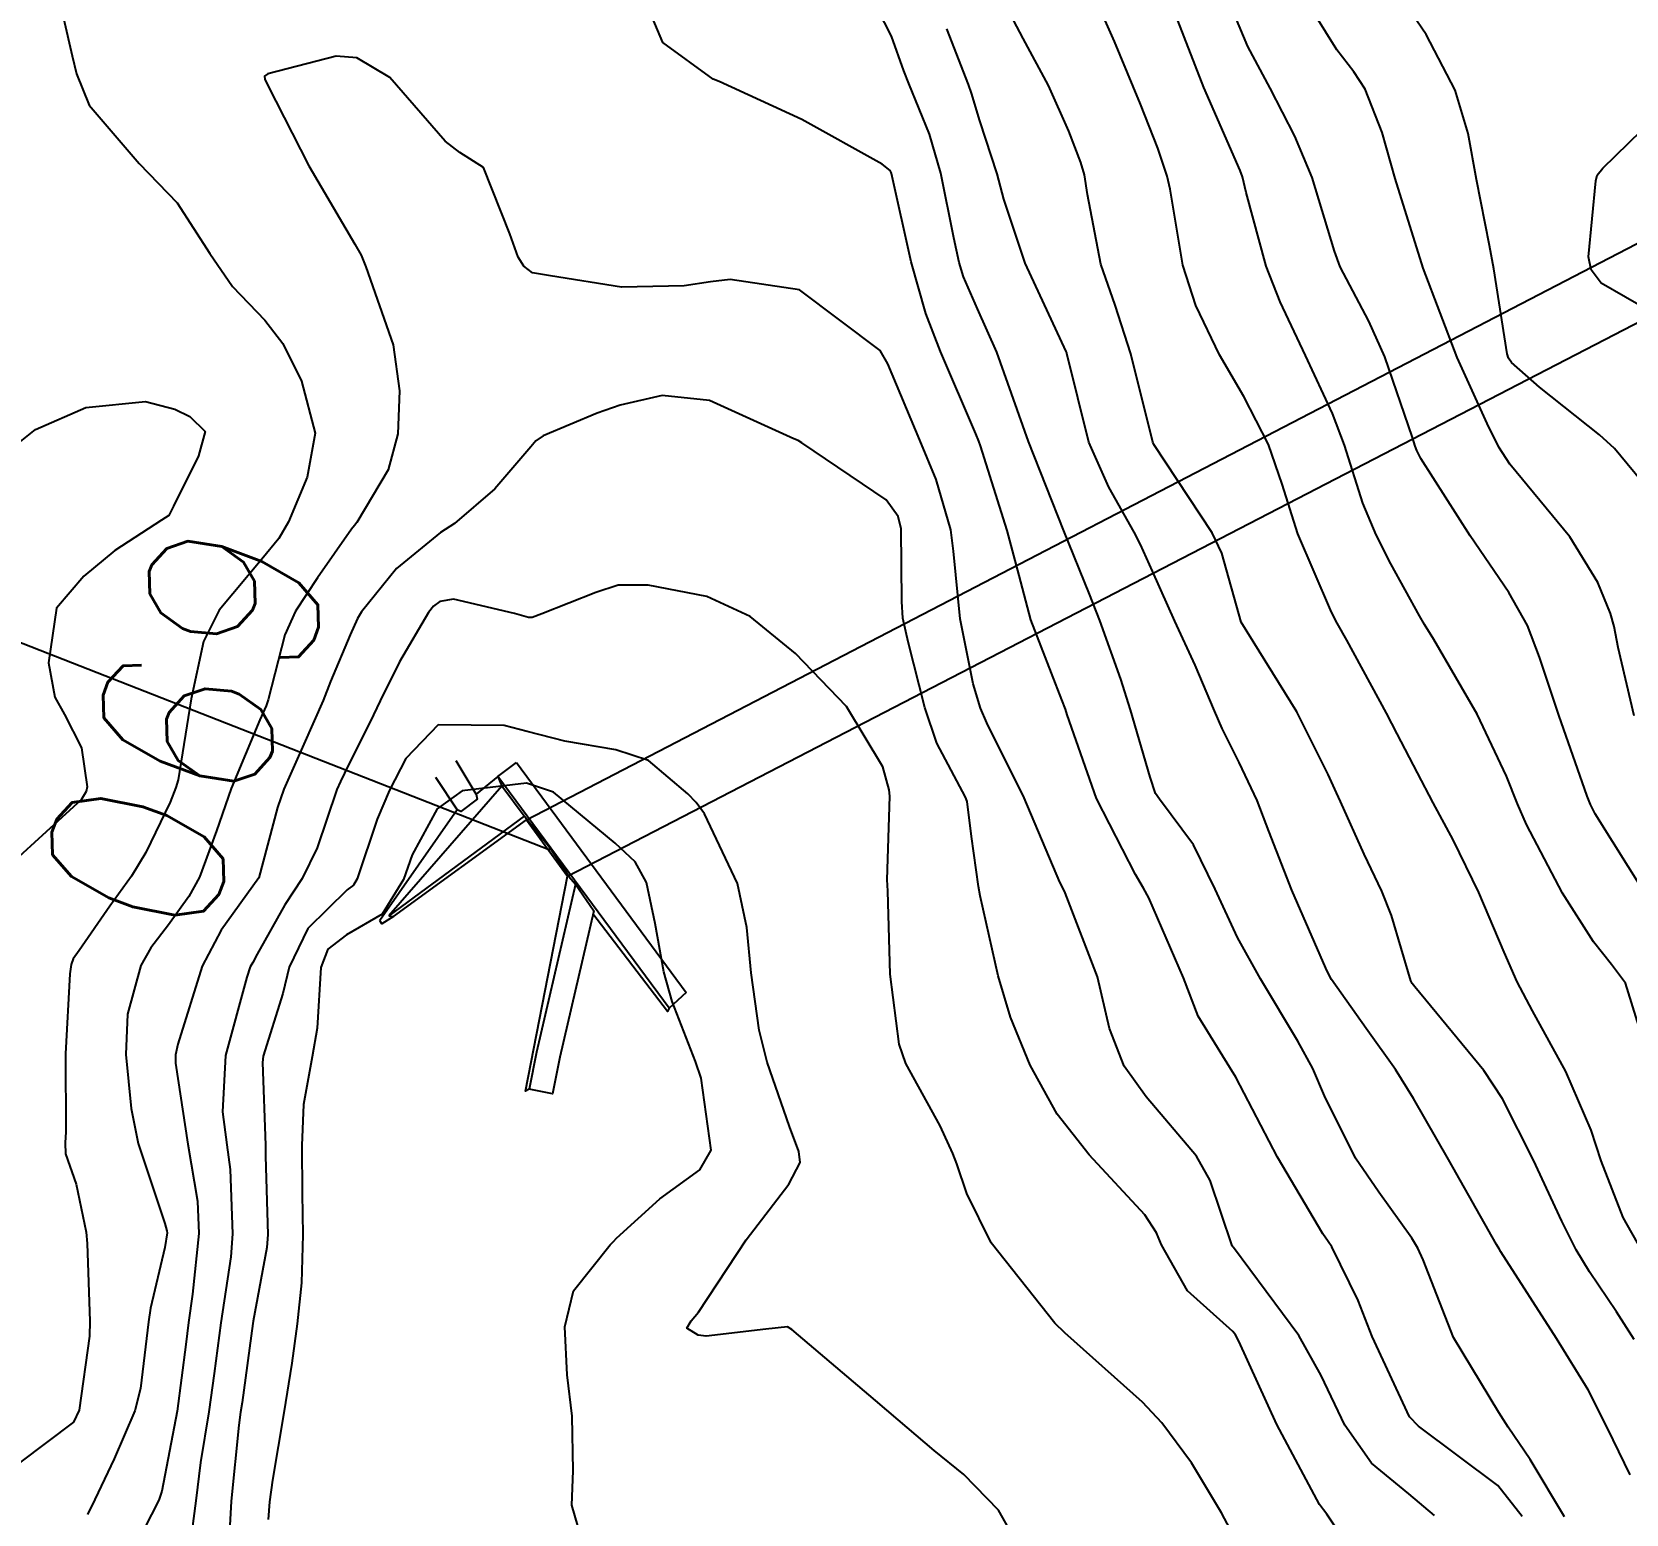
# Model space of a CAD drawing. Header units: metres. Extents: x 298520 to 308411, y 7433745 to 7450750.
# Drawn here: x 301149.22 to 301185.02, y 7443047.08 to 7443080.36 of the extents above; entities that cross this region are included whole.
import ezdxf
from ezdxf.enums import TextEntityAlignment as Align

# ---------------------------------------------------------------- set-up
doc = ezdxf.new("R2010")
doc.units = ezdxf.units.M
doc.header["$LTSCALE"] = 10
for name, pattern in [('CONTINUO', [0]), ('DASHED', [0.75, 0.5, -0.25]), ('TRACEJADO', [8.7, 8, -0.7])]:
    doc.linetypes.add(name, pattern=pattern)
for name, color, linetype in [('Cotas', 45, 'Continuous'), ('Curvas de Nivel 1m', 11, 'Continuous'), ('Curvas de Nivel 5m', 15, 'Continuous'), ('GALERIA', 45, 'Continuous'), ('TEXTO', 45, 'Continuous'), ('Vias Secundárias', 230, 'DASHED')]:
    doc.layers.add(name, color=color, linetype=linetype)
doc.styles.add('Style-STANDARD', font='STANDARD.shx')

msp = doc.modelspace()

# ---------------------------------------------------------------- linework, layer by layer
at = {"layer": 'Curvas de Nivel 1m', "flags": 128}
for points, elevation in [([(301183.631, 7443047.015), (301182.863, 7443048.306), (301182.37, 7443049.028), (301182.158, 7443049.357), (301181.142, 7443051.04), (301180.462, 7443052.785), (301180.34, 7443053.049), (301180.205, 7443053.274), (301179.462, 7443054.308), (301178.94, 7443055.069), (301178.244, 7443056.468), (301177.979, 7443057.083), (301177.648, 7443057.698), (301176.805, 7443059.095), (301176.287, 7443060.025), (301175.786, 7443061.108), (301175.3, 7443062.102), (301174.535, 7443063.127), (301174.449, 7443063.253), (301174.328, 7443063.619), (301173.891, 7443065.135), (301173.667, 7443065.823), (301173.198, 7443067.142), (301172.967, 7443067.729), (301172.393, 7443069.15), (301171.597, 7443071.158), (301171.13, 7443072.465), (301170.885, 7443073.166), (301170.453, 7443074.137), (301170.14, 7443074.855), (301170.042, 7443075.176), (301169.921, 7443075.729), (301169.625, 7443077.183), (301169.375, 7443078.06), (301168.912, 7443079.194), (301168.799, 7443079.479), (301168.524, 7443080.26), (301168.039, 7443081.205)], 691), ([(301185.199, 7443050.995), (301184.805, 7443051.617), (301184.198, 7443052.513), (301183.893, 7443053.013), (301183.575, 7443053.651), (301182.939, 7443055.023), (301182.243, 7443056.398), (301181.824, 7443057.034), (301180.272, 7443058.916), (301180.21, 7443058.989), (301180.181, 7443059.051), (301179.75, 7443060.52), (301179.533, 7443061.061), (301179.133, 7443061.89), (301178.606, 7443063.076), (301178.517, 7443063.27), (301178.329, 7443063.682), (301177.62, 7443065.087), (301176.373, 7443067.1), (301175.935, 7443068.654), (301175.722, 7443069.107), (301174.413, 7443071.095), (301174.39, 7443071.144), (301173.894, 7443073.128), (301173.54, 7443074.22), (301173.225, 7443075.139), (301172.925, 7443076.705), (301172.858, 7443077.145), (301172.775, 7443077.425), (301172.503, 7443078.129), (301172.044, 7443079.155), (301171.477, 7443080.207), (301170.977, 7443081.166)], 693), ([(301185.371, 7443052.992), (301184.948, 7443053.737), (301184.456, 7443055.007), (301184.233, 7443055.694), (301183.664, 7443057.016), (301182.914, 7443058.376), (301182.57, 7443059.027), (301182.28, 7443059.695), (301181.712, 7443061.036), (301181.135, 7443062.218), (301180.684, 7443063.046), (301180.33, 7443063.72), (301179.877, 7443064.596), (301179.639, 7443065.061), (301178.743, 7443066.699), (301178.529, 7443067.078), (301178.476, 7443067.18), (301178.376, 7443067.38), (301177.647, 7443069.087), (301177.292, 7443070.204), (301176.99, 7443071.094), (301176.429, 7443072.167), (301175.884, 7443073.106), (301175.352, 7443074.213), (301175.063, 7443075.114), (301174.78, 7443076.826), (301174.714, 7443077.118), (301174.499, 7443077.742), (301174.115, 7443078.732), (301173.95, 7443079.128), (301173.525, 7443080.137), (301173.085, 7443081.142)], 694), ([(301185.455, 7443060.993), (301184.32, 7443062.796), (301184.214, 7443063.011), (301184.142, 7443063.194), (301183.503, 7443065.018), (301183.07, 7443066.316), (301182.801, 7443067.026), (301182.38, 7443067.769), (301181.512, 7443069.039), (301180.41, 7443070.774), (301180.32, 7443070.96), (301180.283, 7443071.052), (301180.219, 7443071.25), (301179.599, 7443073.063), (301179.241, 7443073.858), (301178.594, 7443075.078), (301178.468, 7443075.43), (301177.966, 7443077.085), (301177.575, 7443078.016), (301177.021, 7443079.095), (301176.522, 7443080.027), (301176.07, 7443081.105)], 696), ([(301185.198, 7443064.997), (301184.838, 7443066.53), (301184.747, 7443067.004), (301184.665, 7443067.295), (301184.383, 7443067.993), (301183.756, 7443069.016), (301182.409, 7443070.648), (301182.157, 7443071.033), (301181.894, 7443071.562), (301181.223, 7443073.042), (301180.463, 7443075.05), (301179.834, 7443077.06), (301179.538, 7443078.099), (301179.154, 7443079.07), (301178.904, 7443079.461), (301178.522, 7443079.954), (301177.817, 7443081.087)], 697), ([(301185.507, 7443070.096), (301184.76, 7443071.005), (301184.417, 7443071.305), (301183.075, 7443072.382), (301182.441, 7443072.932), (301182.376, 7443073.031), (301182.346, 7443073.129), (301182.045, 7443075.034), (301181.946, 7443075.56), (301181.656, 7443077.038), (301181.472, 7443078.072), (301181.18, 7443079.043), (301180.525, 7443080.293), (301180.217, 7443080.742)], 698), ([(301185.109, 7443047.962), (301184.602, 7443049.003), (301184.166, 7443049.87), (301183.455, 7443051.017), (301182.202, 7443052.965), (301182.164, 7443053.03), (301182.106, 7443053.129), (301181.025, 7443055.042), (301180.243, 7443056.408), (301179.837, 7443057.056), (301179.178, 7443057.982), (301178.399, 7443059.078), (301178.354, 7443059.159), (301178.277, 7443059.333), (301177.51, 7443061.088), (301176.996, 7443062.413), (301176.729, 7443063.096), (301176.331, 7443063.95), (301175.948, 7443064.715), (301175.775, 7443065.109), (301175.34, 7443066.134), (301174.886, 7443067.122), (301174.727, 7443067.476), (301174.384, 7443068.246), (301174.11, 7443068.844), (301173.969, 7443069.126), (301173.402, 7443070.134), (301172.951, 7443071.142), (301172.459, 7443073.134), (301172.457, 7443073.15), (301172.443, 7443073.179), (301171.523, 7443075.159), (301171.045, 7443076.603), (301170.892, 7443077.166), (301170.505, 7443078.357), (301170.316, 7443078.978), (301170.25, 7443079.174), (301169.765, 7443080.421)], 692), ([(301180.714, 7443047.044), (301180.138, 7443047.531), (301179.3, 7443048.218), (301178.704, 7443049.072), (301178.17, 7443050.19), (301177.669, 7443051.085), (301176.203, 7443053.059), (301176.183, 7443053.08), (301176.174, 7443053.1), (301175.679, 7443054.569), (301175.37, 7443055.113), (301174.243, 7443056.449), (301173.746, 7443057.135), (301173.419, 7443057.981), (301173.146, 7443059.141), (301172.424, 7443061.026), (301172.36, 7443061.149), (301172.304, 7443061.264), (301171.496, 7443063.158), (301170.664, 7443064.842), (301170.516, 7443065.168), (301170.351, 7443065.717), (301170.06, 7443067.175), (301169.91, 7443068.699), (301169.854, 7443069.178), (301169.526, 7443070.305), (301169.158, 7443071.189), (301168.438, 7443072.905), (301168.268, 7443073.202), (301166.456, 7443074.562), (301164.896, 7443074.798), (301164.458, 7443074.743), (301163.861, 7443074.653), (301162.456, 7443074.62), (301160.865, 7443074.88), (301160.459, 7443074.943), (301160.261, 7443075.093), (301160.135, 7443075.295), (301159.95, 7443075.819), (301159.355, 7443077.307), (301158.826, 7443077.645), (301158.499, 7443077.904), (301157.254, 7443079.333), (301156.517, 7443079.776), (301156.053, 7443079.809), (301154.513, 7443079.415), (301154.443, 7443079.361), (301154.447, 7443079.296), (301154.511, 7443079.163), (301155.438, 7443077.351), (301156.467, 7443075.589), (301156.61, 7443075.339), (301156.718, 7443075.08), (301157.326, 7443073.331), (301157.47, 7443072.293), (301157.438, 7443071.33), (301157.219, 7443070.524), (301156.514, 7443069.339), (301156.46, 7443069.272), (301156.391, 7443069.188), (301155.633, 7443068.095), (301155.133, 7443067.352), (301154.898, 7443066.821), (301154.525, 7443065.358), (301154.478, 7443065.222), (301154.338, 7443064.913), (301153.694, 7443063.369), (301153.359, 7443062.42), (301152.983, 7443061.38), (301152.739, 7443060.941), (301152.287, 7443060.305), (301151.884, 7443059.788), (301151.664, 7443059.396), (301151.362, 7443058.299), (301151.326, 7443057.399), (301151.447, 7443056.186), (301151.604, 7443055.396), (301152.205, 7443053.6), (301152.249, 7443053.435), (301152.252, 7443053.389), (301152.2, 7443053.059), (301151.881, 7443051.698), (301151.837, 7443051.393), (301151.658, 7443049.898), (301151.526, 7443049.396), (301151.062, 7443048.32), (301150.627, 7443047.405), (301150.464, 7443047.071)], 689), ([(301185.548, 7443074.087), (301184.46, 7443074.712), (301184.235, 7443075.012), (301184.172, 7443075.308), (301184.335, 7443077.012), (301184.365, 7443077.141), (301184.496, 7443077.293), (301186.231, 7443078.984)], 699), ([(301148.812, 7443071.039), (301149.3, 7443071.427), (301150.428, 7443071.925), (301151.769, 7443072.057), (301152.428, 7443071.883), (301152.761, 7443071.719), (301153.106, 7443071.38), (301152.96, 7443070.837), (301152.398, 7443069.71), (301152.292, 7443069.494), (301152.125, 7443069.393), (301151.08, 7443068.71), (301150.38, 7443068.133), (301149.771, 7443067.419), (301149.59, 7443066.186), (301149.733, 7443065.419), (301149.949, 7443065.026), (301150.332, 7443064.283), (301150.456, 7443063.409), (301150.432, 7443063.299), (301150.32, 7443063.11), (301148.483, 7443061.437)], 691), ([(301178.651, 7443046.546), (301178.299, 7443047.078), (301178.225, 7443047.17), (301178.135, 7443047.293), (301177.174, 7443049.09), (301176.32, 7443050.959), (301176.247, 7443051.099), (301176.184, 7443051.174), (301175.169, 7443052.092), (301174.58, 7443053.124), (301174.469, 7443053.389), (301174.21, 7443053.793), (301172.959, 7443055.143), (301172.237, 7443056.057), (301171.633, 7443057.156), (301171.194, 7443058.231), (301170.916, 7443059.164), (301170.509, 7443060.958), (301170.472, 7443061.168), (301170.314, 7443062.289), (301170.223, 7443063.073), (301170.181, 7443063.172), (301169.535, 7443064.383), (301169.269, 7443065.186), (301168.893, 7443066.664), (301168.774, 7443067.194), (301168.749, 7443067.567), (301168.738, 7443069.195), (301168.673, 7443069.473), (301168.399, 7443069.852), (301166.509, 7443071.131), (301166.422, 7443071.179), (301166.328, 7443071.221), (301164.431, 7443072.076), (301163.367, 7443072.19), (301162.43, 7443071.976), (301161.909, 7443071.794), (301160.699, 7443071.287), (301160.533, 7443071.177), (301160.419, 7443071.04), (301159.61, 7443070.097), (301158.705, 7443069.315), (301158.391, 7443069.113), (301157.407, 7443068.306), (301156.619, 7443067.338), (301156.527, 7443067.182), (301156.365, 7443066.82), (301155.925, 7443065.768), (301155.755, 7443065.346), (301155.32, 7443064.363), (301154.876, 7443063.354), (301154.733, 7443062.941), (301154.315, 7443061.36), (301153.468, 7443060.189), (301153.039, 7443059.379), (301152.497, 7443057.628), (301152.443, 7443057.387), (301152.439, 7443057.198), (301152.715, 7443055.383), (301152.936, 7443054.104), (301152.967, 7443053.379), (301152.826, 7443052.017), (301152.734, 7443051.382), (301152.673, 7443050.885), (301152.482, 7443049.385), (301152.135, 7443047.592), (301152.071, 7443047.391), (301151.408, 7443046.102)], 688), ([(301176.128, 7443046.741), (301175.933, 7443047.103), (301175.258, 7443048.228), (301174.593, 7443049.123), (301174.16, 7443049.593), (301172.41, 7443051.148), (301172.185, 7443051.364), (301170.757, 7443053.164), (301170.214, 7443054.275), (301169.986, 7443054.939), (301169.899, 7443055.175), (301169.617, 7443055.794), (301168.845, 7443057.191), (301168.691, 7443057.627), (301168.493, 7443059.197), (301168.439, 7443061.06), (301168.428, 7443061.198), (301168.42, 7443061.314), (301168.484, 7443063.198), (301168.466, 7443063.339), (301168.329, 7443063.855), (301167.51, 7443065.208), (301166.361, 7443066.398), (301165.344, 7443067.23), (301164.377, 7443067.678), (301163.054, 7443067.934), (301162.38, 7443067.932), (301161.882, 7443067.771), (301160.67, 7443067.287), (301160.451, 7443067.21), (301160.372, 7443067.205), (301160.057, 7443067.295), (301158.683, 7443067.622), (301158.375, 7443067.563), (301158.232, 7443067.464), (301158.122, 7443067.323), (301157.472, 7443066.213), (301157.039, 7443065.333), (301156.811, 7443064.862), (301156.329, 7443063.903), (301156.144, 7443063.522), (301156.067, 7443063.343), (301155.621, 7443062.035), (301155.286, 7443061.35), (301154.894, 7443060.754), (301154.277, 7443059.645), (301154.175, 7443059.461), (301154.122, 7443059.362), (301154.042, 7443059.135), (301153.561, 7443057.37), (301153.495, 7443056.11), (301153.596, 7443055.369), (301153.667, 7443054.817), (301153.724, 7443053.367), (301153.682, 7443052.852), (301153.46, 7443051.371), (301153.309, 7443050.23), (301153.191, 7443049.374), (301153, 7443048.236), (301152.9, 7443047.378), (301152.808, 7443046.694)], 687), ([(301172.01, 7443045.245), (301170.92, 7443047.162), (301170.141, 7443047.969), (301169.475, 7443048.508), (301168.669, 7443049.192), (301168.159, 7443049.624), (301166.28, 7443051.219), (301166.184, 7443051.28), (301165.697, 7443051.227), (301164.358, 7443051.07), (301164.181, 7443051.098), (301163.927, 7443051.253), (301164.023, 7443051.413), (301164.187, 7443051.612), (301165.254, 7443053.234), (301166.216, 7443054.486), (301166.469, 7443054.969), (301166.442, 7443055.218), (301166.231, 7443055.778), (301165.726, 7443057.225), (301165.546, 7443057.941), (301165.372, 7443059.229), (301165.272, 7443060.247), (301165.059, 7443061.232), (301164.319, 7443062.802), (301164.132, 7443063.054), (301163.947, 7443063.246), (301163.065, 7443063.994), (301162.333, 7443064.237), (301161.183, 7443064.433), (301160.337, 7443064.648), (301159.824, 7443064.784), (301158.338, 7443064.796), (301157.613, 7443064.045), (301157.244, 7443063.331), (301156.969, 7443062.681), (301156.522, 7443061.338), (301156.438, 7443061.201), (301156.299, 7443061.092), (301155.41, 7443060.224), (301154.992, 7443059.353), (301154.853, 7443058.768), (301154.413, 7443057.358), (301154.392, 7443057.218), (301154.459, 7443055.358), (301154.464, 7443055.114), (301154.516, 7443053.357), (301154.495, 7443053.062), (301154.183, 7443051.409), (301154.176, 7443051.36), (301153.936, 7443049.583), (301153.903, 7443049.364), (301153.861, 7443049.075), (301153.695, 7443047.367), (301153.609, 7443045.869)], 686)]:
    msp.add_lwpolyline(points, dxfattribs=dict(at, elevation=elevation))
at = {"layer": 'Curvas de Nivel 5m', "flags": 128}
for points, elevation in [([(301149.758, 7443081.418), (301150.118, 7443079.815), (301150.219, 7443079.413), (301150.506, 7443078.71), (301151.624, 7443077.399), (301152.48, 7443076.515), (301153.216, 7443075.379), (301153.721, 7443074.636), (301154.448, 7443073.885), (301154.854, 7443073.356), (301155.27, 7443072.516), (301155.578, 7443071.348), (301155.4, 7443070.358), (301154.976, 7443069.354), (301154.764, 7443068.981), (301154.384, 7443068.514), (301153.423, 7443067.374), (301153.071, 7443066.67), (301152.795, 7443065.383), (301152.502, 7443063.564), (301152.451, 7443063.388), (301152.32, 7443063.064), (301151.773, 7443061.931), (301151.452, 7443061.399), (301150.968, 7443060.728), (301150.278, 7443059.734), (301150.145, 7443059.541), (301150.096, 7443059.413), (301150.067, 7443059.209), (301149.973, 7443057.414), (301149.982, 7443055.658), (301149.965, 7443055.414), (301149.974, 7443055.168), (301150.214, 7443054.484), (301150.432, 7443053.408), (301150.455, 7443053.153), (301150.52, 7443051.407), (301150.51, 7443051.074), (301150.279, 7443049.409), (301150.15, 7443049.14), (301148.94, 7443048.227)], 690), ([(301182.686, 7443047.024), (301182.14, 7443047.72), (301180.358, 7443049.048), (301180.156, 7443049.262), (301179.312, 7443051.063), (301178.997, 7443051.874), (301178.412, 7443053.077), (301178.326, 7443053.2), (301178.206, 7443053.369), (301177.186, 7443055.09), (301176.25, 7443056.885), (301176.118, 7443057.102), (301175.41, 7443058.258), (301175.081, 7443059.118), (301174.3, 7443060.91), (301174.183, 7443061.131), (301174.001, 7443061.438), (301173.126, 7443063.142), (301172.466, 7443065.025), (301172.427, 7443065.149), (301172.346, 7443065.358), (301171.653, 7443067.157), (301171.391, 7443068.151), (301171.117, 7443069.163), (301170.521, 7443071.06), (301170.48, 7443071.169), (301170.415, 7443071.332), (301169.62, 7443073.182), (301169.294, 7443074.03), (301168.964, 7443075.192), (301168.52, 7443077.172), (301168.516, 7443077.2), (301168.509, 7443077.216), (301168.493, 7443077.246), (301168.309, 7443077.388), (301166.505, 7443078.389), (301164.652, 7443079.239), (301164.513, 7443079.297), (301163.383, 7443080.119), (301162.91, 7443081.264)], 690), ([(301185.303, 7443058.034), (301185.007, 7443058.999), (301184.691, 7443059.418), (301184.282, 7443059.924), (301183.587, 7443061.017), (301182.779, 7443062.562), (301182.575, 7443063.027), (301182.329, 7443063.642), (301181.672, 7443065.037), (301180.699, 7443066.716), (301180.49, 7443067.049), (301180.375, 7443067.248), (301179.735, 7443068.409), (301179.401, 7443069.065), (301179.107, 7443069.777), (301178.69, 7443071.076), (301178.424, 7443071.789), (301177.82, 7443073.086), (301177.25, 7443074.297), (301176.931, 7443075.095), (301176.488, 7443076.751), (301176.402, 7443077.101), (301176.352, 7443077.244), (301175.537, 7443079.11), (301174.896, 7443080.749)], 695), ([(301161.854, 7443045.525), (301161.345, 7443047.278), (301161.369, 7443048.05), (301161.347, 7443049.278), (301161.239, 7443050.207), (301161.181, 7443051.28), (301161.379, 7443052.09), (301162.201, 7443053.126), (301162.275, 7443053.196), (301162.344, 7443053.269), (301163.315, 7443054.156), (301164.219, 7443054.81), (301164.473, 7443055.246), (301164.247, 7443056.868), (301164.12, 7443057.242), (301163.598, 7443058.582), (301163.411, 7443059.253), (301163.21, 7443060.335), (301163.02, 7443061.259), (301162.765, 7443061.721), (301162.312, 7443062.139), (301160.932, 7443063.284), (301160.325, 7443063.491), (301158.878, 7443063.312), (301158.319, 7443062.915), (301157.757, 7443061.877), (301157.56, 7443061.327), (301157.08, 7443060.543), (301156.284, 7443060.084), (301155.864, 7443059.759), (301155.707, 7443059.346), (301155.62, 7443057.986), (301155.514, 7443057.347), (301155.315, 7443056.271), (301155.28, 7443055.349), (301155.288, 7443054.273), (301155.3, 7443053.349), (301155.271, 7443052.271), (301155.173, 7443051.35), (301155.053, 7443050.468), (301154.872, 7443049.353), (301154.621, 7443047.838), (301154.551, 7443047.356), (301154.524, 7443046.959)], 685)]:
    msp.add_lwpolyline(points, dxfattribs=dict(at, elevation=elevation))
at = {"layer": 'GALERIA', "linetype": 'TRACEJADO', "flags": 128}
for points in [[(301160.321, 7443062.664), (301212.072, 7443089.508)], [(301161.247, 7443061.4), (301212.865, 7443088.109)]]:
    msp.add_lwpolyline(points, dxfattribs=at)
at = {"layer": 'GALERIA', "linetype": 'CONTINUO'}
for points in [[(301159.681, 7443063.641, 685.703), (301159.192, 7443063.24, 685.549), (301158.748, 7443063.991, 685.724)], [(301158.281, 7443063.623, 685.56), (301158.768, 7443062.888, 685.342), (301157.028, 7443060.405, 684.546)], [(301159.681, 7443063.641, 685.703), (301159.773, 7443063.42, 684.704), (301157.234, 7443060.508, 684.13)], [(301163.912, 7443058.788, 685.653), (301163.526, 7443058.438, 685.662), (301159.681, 7443063.641, 685.703), (301160.097, 7443063.949, 685.653)], [(301160.097, 7443063.949, 685.653), (301163.912, 7443058.788, 685.653)], [(301160.32, 7443062.698, 683.837), (301160.27, 7443062.75, 684.131), (301159.773, 7443063.42, 684.704)], [(301159.192, 7443063.24, 685.549), (301159.214, 7443063.132, 684.764), (301158.85, 7443062.85, 684.665), (301158.768, 7443062.888, 685.342)], [(301160.27, 7443062.75, 684.131), (301157.234, 7443060.508, 684.13)], [(301157.234, 7443060.508, 684.13), (301157.338, 7443060.494, 683.176), (301160.321, 7443062.664, 682.532)], [(301160.321, 7443062.664, 682.532), (301160.32, 7443062.698, 683.837), (301160.553, 7443062.406, 684.354), (301160.815, 7443062.078, 684.454), (301161.092, 7443061.671, 684.284), (301161.274, 7443061.393, 683.56), (301161.247, 7443061.4, 682.672)], [(301160.321, 7443062.664, 682.532), (301161.247, 7443061.4, 682.672)], [(301160.384, 7443056.617, 684.257), (301160.3, 7443056.576, 682.959), (301161.247, 7443061.4, 682.672)], [(301161.423, 7443061.223, 685.526), (301160.549, 7443057.445, 684.3), (301160.384, 7443056.617, 684.257)], [(301161.274, 7443061.393, 683.56), (301161.423, 7443061.223, 685.526), (301161.833, 7443060.625, 685.397)], [(301157.338, 7443060.494, 683.176), (301157.076, 7443060.332, 683.252), (301157.028, 7443060.405, 684.546)], [(301161.833, 7443060.625, 685.397), (301161.072, 7443057.333, 684.3), (301160.908, 7443056.513, 684.257), (301160.384, 7443056.617, 684.257)], [(301163.526, 7443058.438, 685.662), (301163.49, 7443058.363, 685.054), (301161.816, 7443060.551, 685.054)]]:
    msp.add_polyline3d(points, dxfattribs=at)
at = {"layer": 'TEXTO', "linetype": 'CONTINUO'}
msp.add_polyline3d([(301160.849, 7443061.985, 0), (301101.016, 7443085.42, 0)], dxfattribs=at)
at = {"layer": 'Vias Secundárias'}
msp.add_lwpolyline([(301465.55, 7442973.319, 0), (301478.59, 7442967.28, -0.011668)], format="xyb", dxfattribs=at)

# ---------------------------------------------------------------- texts
at = {"layer": 'Cotas', "style": 'Style-STANDARD'}
msp.add_text('690', height=4, rotation=249.5242, dxfattribs=at).set_placement((301152.689, 7443064.761, 690), align=Align.MIDDLE_CENTER)

doc.saveas('drawing.dxf')
